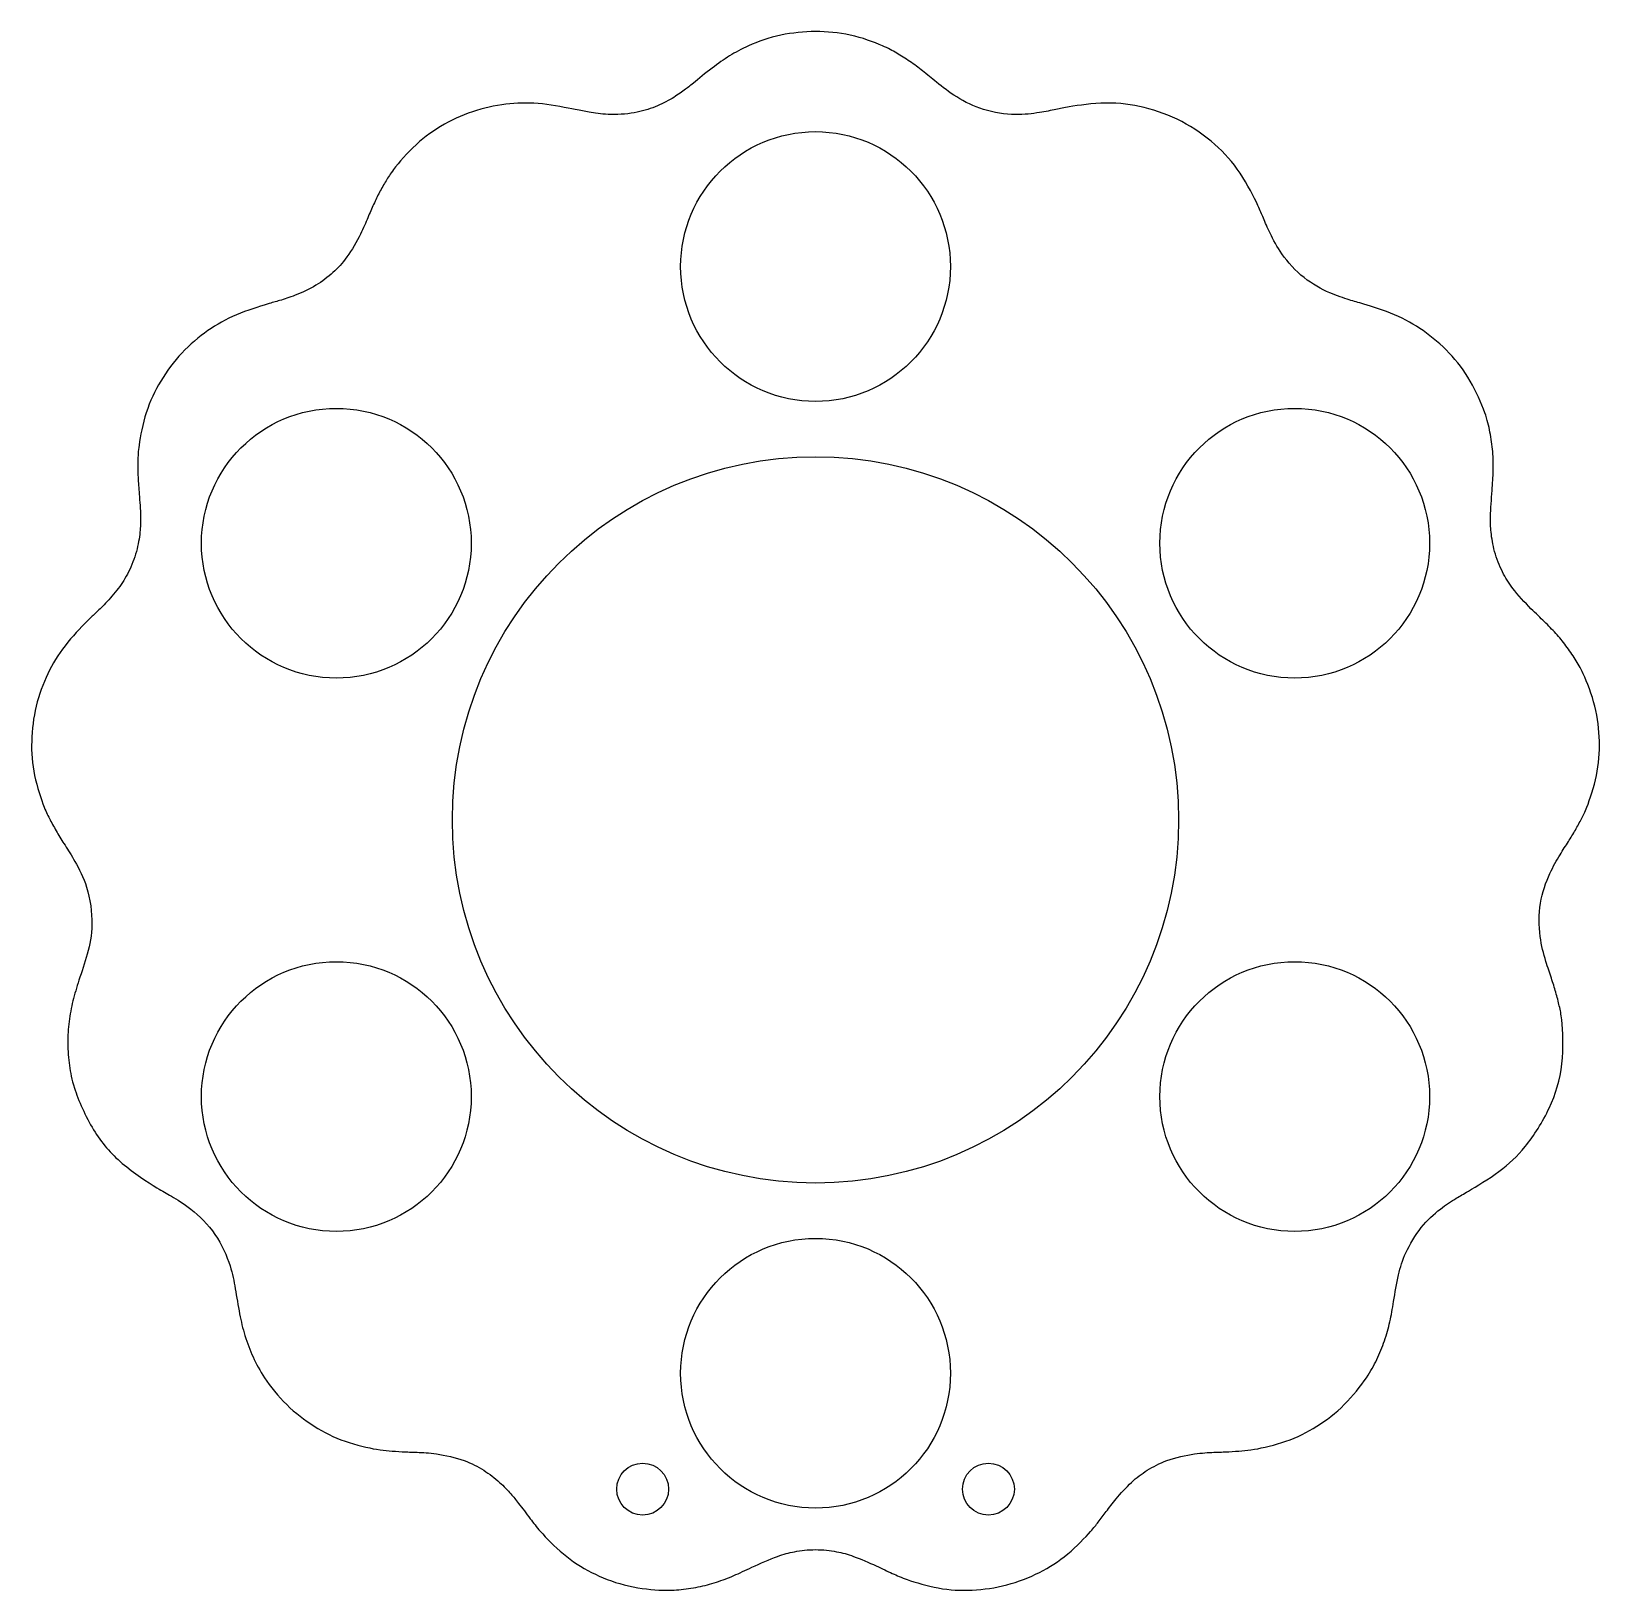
# Model space of a CAD drawing. Extents: x -45.4 to 45.3, y -42.9 to 47.3.
import ezdxf

# ---------------------------------------------------------------- set-up
doc = ezdxf.new("R2010")
doc.units = 0
doc.layers.add('VISIBLE', color=7, linetype='CONTINUOUS')

msp = doc.modelspace()

# ---------------------------------------------------------------- linework, layer by layer
at = {"layer": 'VISIBLE'}
for centre, radius in [((0, 33.7), 7.8), ((-27.713, 17.7), 7.8), ((27.713, 17.7), 7.8), ((0, 1.7), 21), ((-27.713, -14.3), 7.8), ((27.713, -14.3), 7.8), ((0, -30.3), 7.8), ((-10, -37), 1.5), ((10, -37), 1.5)]:
    msp.add_circle(centre, radius, dxfattribs=at)
msp.add_open_spline([(0, 47.3), (0.664, 47.265), (1.979, 47.197), (3.861, 46.504), (4.675, 46.065), (5.473, 45.565), (6.21, 45.007), (7.011, 44.34), (8.164, 43.448), (9.676, 42.691), (11.547, 42.42), (12.913, 42.583), (13.926, 42.782), (14.697, 42.956), (16.884, 43.256), (19.012, 42.98), (21.23, 42.177), (23.154, 40.813), (24.595, 39.221), (25.594, 37.254), (25.89, 36.521), (26.297, 35.58), (26.932, 34.369), (28.191, 32.979), (29.682, 32.158), (30.871, 31.764), (31.721, 31.53), (33.571, 30.945), (35.166, 30.053), (36.708, 28.734), (37.919, 27.154), (38.741, 25.283), (39.019, 24.147), (39.186, 22.999), (39.209, 21.875), (39.132, 20.757), (39.015, 19.244), (39.054, 18.35), (39.231, 17.202), (39.714, 16.011), (40.285, 15.075), (41.367, 13.898), (42.148, 13.181), (42.822, 12.487), (43.412, 11.788), (43.958, 10.982), (44.442, 10.147), (45.173, 8.248), (45.392, 6.258), (45.263, 4.315), (44.642, 2.453), (44.314, 1.785), (43.946, 1.099), (43.538, 0.439), (43.041, -0.337), (42.414, -1.409), (41.821, -3.107), (41.833, -5.018), (42.22, -6.457), (42.556, -7.44), (42.822, -8.256), (43.028, -9.093), (43.207, -9.898), (43.3, -12.538), (42.566, -14.969), (41.104, -17.261), (39.647, -18.635), (37.776, -19.764), (37.062, -20.166), (36.084, -20.8), (34.97, -21.813), (34.085, -23.317), (33.692, -24.588), (33.438, -26.149), (33.235, -27.309), (32.929, -28.425), (32.468, -29.533), (31.888, -30.597), (30.621, -32.197), (29.016, -33.42), (27.303, -34.29), (25.416, -34.715), (24.679, -34.786), (23.883, -34.841), (23.018, -34.872), (21.91, -34.923), (20.295, -35.289), (19.176, -35.882), (18.252, -36.574), (17.371, -37.548), (16.831, -38.278), (16.339, -38.922), (15.909, -39.478), (14.579, -40.856), (12.991, -41.863), (11.083, -42.613), (9.057, -42.905), (7.14, -42.803), (5.312, -42.263), (4.445, -41.883), (3.505, -41.429), (2.201, -40.857), (1.231, -40.597), (0.002, -40.449), (-1.237, -40.6), (-2.203, -40.853), (-3.69, -41.517), (-4.7, -42.006), (-5.733, -42.399), (-6.779, -42.681), (-7.927, -42.837), (-9.083, -42.882), (-11.123, -42.613), (-12.978, -41.867), (-14.593, -40.843), (-15.924, -39.468), (-16.479, -38.744), (-17.172, -37.817), (-17.613, -37.275), (-18.266, -36.576), (-19.187, -35.871), (-20.291, -35.292), (-21.91, -34.922), (-23.018, -34.872), (-23.883, -34.841), (-24.679, -34.786), (-25.416, -34.715), (-27.303, -34.289), (-29.015, -33.422), (-30.625, -32.189), (-31.895, -30.597), (-32.544, -29.391), (-33.031, -28.123), (-33.327, -26.877), (-33.553, -25.385), (-33.807, -24.069), (-34.623, -22.181), (-36.049, -20.795), (-37.261, -20.045), (-38.115, -19.582), (-40.256, -18.182), (-41.824, -16.365), (-42.922, -13.846), (-43.162, -12.547), (-43.28, -11.208), (-43.199, -9.964), (-42.968, -8.751), (-42.603, -7.561), (-42.075, -6.038), (-41.74, -4.358), (-42.045, -2.181), (-42.799, -0.725), (-43.395, 0.217), (-43.868, 0.965), (-44.28, 1.717), (-44.644, 2.45), (-45.259, 4.312), (-45.399, 6.249), (-45.15, 8.289), (-44.448, 10.191), (-43.506, 11.759), (-42.181, 13.151), (-41.672, 13.626), (-41.043, 14.233), (-40.296, 15.084), (-39.702, 16.023), (-39.235, 17.2), (-39.053, 18.344), (-39.019, 19.24), (-39.11, 20.541), (-39.191, 21.499), (-39.2, 22.471), (-39.155, 23.396), (-38.768, 25.329), (-37.928, 27.101), (-36.706, 28.748), (-35.164, 30.05), (-33.581, 30.943), (-31.727, 31.527), (-31.006, 31.727), (-30.062, 32.023), (-28.871, 32.576), (-27.88, 33.336), (-27.064, 34.214), (-26.294, 35.554), (-25.903, 36.504), (-25.562, 37.294), (-25.232, 37.99), (-24.831, 38.685), (-24.414, 39.345), (-23.113, 40.859), (-21.51, 41.976), (-19.634, 42.806), (-17.663, 43.175), (-15.857, 43.172), (-13.909, 42.783), (-13.104, 42.621), (-11.968, 42.455), (-10.478, 42.535), (-9.28, 42.901), (-8.309, 43.393), (-7.577, 43.903), (-7.054, 44.308), (-5.972, 45.21), (-4.977, 45.897), (-3.867, 46.513), (-1.999, 47.186), (-0.67, 47.262), (0, 47.3)], degree=3, knots=[0, 0, 0, 0, 0.005871, 0.011642, 0.01561, 0.019538, 0.023494, 0.02769, 0.032647, 0.03804, 0.043692, 0.048559, 0.052621, 0.05628, 0.062305, 0.068455, 0.074742, 0.081029, 0.087181, 0.093205, 0.096861, 0.100911, 0.105757, 0.111406, 0.116822, 0.121332, 0.125203, 0.130869, 0.136536, 0.142348, 0.148229, 0.154078, 0.15854, 0.162929, 0.167268, 0.171702, 0.176744, 0.180679, 0.185075, 0.189721, 0.194087, 0.199272, 0.203571, 0.207574, 0.211533, 0.215531, 0.219585, 0.225413, 0.231297, 0.237132, 0.242834, 0.246386, 0.24994, 0.253578, 0.257499, 0.262081, 0.267612, 0.27333, 0.278356, 0.282529, 0.286348, 0.290073, 0.293804, 0.300379, 0.307106, 0.313793, 0.319757, 0.325734, 0.329479, 0.333809, 0.33892, 0.344325, 0.349124, 0.354272, 0.358775, 0.363185, 0.36765, 0.372192, 0.378047, 0.383927, 0.389728, 0.395385, 0.398926, 0.402524, 0.40634, 0.410706, 0.416013, 0.420654, 0.425079, 0.429793, 0.433765, 0.437364, 0.44082, 0.44644, 0.4522, 0.458067, 0.463941, 0.469722, 0.475358, 0.479337, 0.483528, 0.488438, 0.492605, 0.497166, 0.501728, 0.505894, 0.511119, 0.515558, 0.519837, 0.524145, 0.528523, 0.532964, 0.538838, 0.544704, 0.550464, 0.556085, 0.560099, 0.56444, 0.567924, 0.5719, 0.576325, 0.580966, 0.586273, 0.590639, 0.594455, 0.598053, 0.601594, 0.60725, 0.613052, 0.618932, 0.624787, 0.629618, 0.634357, 0.639056, 0.644068, 0.648866, 0.654731, 0.660594, 0.665389, 0.669453, 0.675913, 0.682502, 0.689232, 0.693987, 0.698688, 0.703308, 0.707855, 0.712458, 0.717657, 0.723086, 0.729167, 0.734456, 0.738769, 0.74264, 0.746376, 0.750104, 0.755806, 0.761641, 0.767525, 0.773353, 0.779043, 0.784671, 0.788102, 0.791876, 0.796276, 0.800643, 0.805288, 0.809685, 0.81362, 0.818295, 0.822405, 0.826371, 0.830343, 0.836069, 0.841919, 0.8478, 0.853612, 0.859279, 0.864945, 0.868504, 0.872522, 0.877278, 0.881864, 0.886399, 0.891514, 0.895725, 0.899504, 0.903137, 0.90675, 0.910392, 0.916141, 0.922003, 0.92788, 0.933671, 0.939317, 0.945047, 0.948788, 0.953128, 0.958193, 0.962826, 0.96713, 0.970945, 0.974315, 0.97917, 0.983747, 0.988358, 0.994129, 1, 1, 1, 1], dxfattribs=at)

doc.saveas('drawing.dxf')
